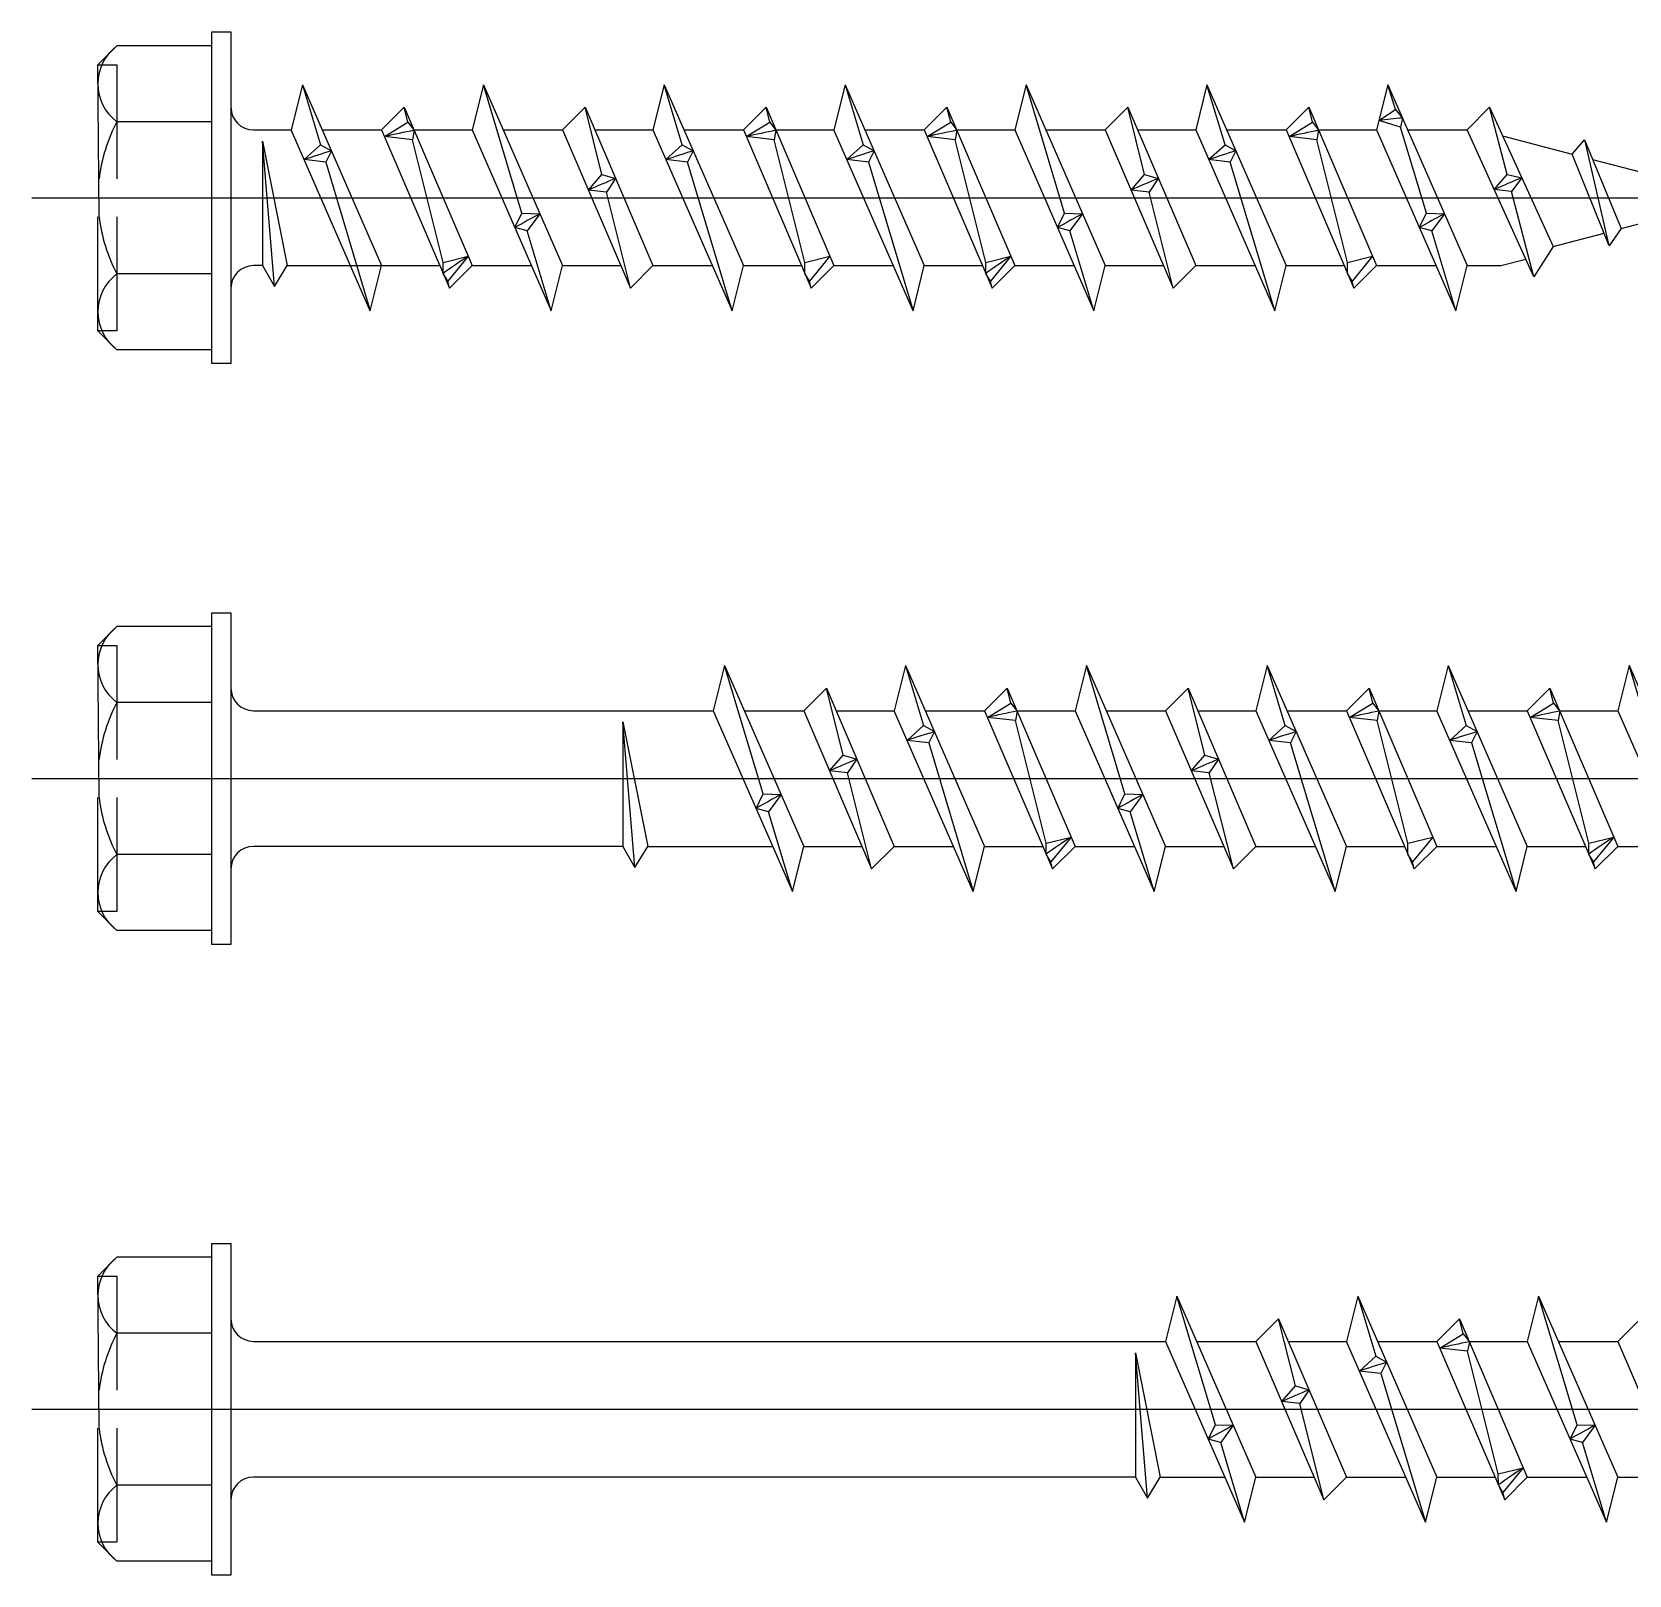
# Model space of a CAD drawing. Header units: millimetres. Extents: x -29692 to 34729, y -8412 to 43293.
# Drawn here: x -16535 to -16482.1, y 2858.3 to 2909.5 of the extents above; entities that cross this region are included whole.
import ezdxf

# ---------------------------------------------------------------- set-up
doc = ezdxf.new("R2010")
doc.units = ezdxf.units.MM

# ---------------------------------------------------------------- blocks, each defined once
blk = doc.blocks.new('BET_7.5x70')
at = {"color": 0, "linetype": 'ByBlock', "lineweight": -2}
for p, q in [((-0.63, -5.5, -1.26), (-0.63, 5.5, -1.26)), ((-0.63, 5.5, -1.26), (0, 5.5, -1.26)), ((0, 5.5, -1.26), (0, -5.5, -1.26)), ((-4.41, 4.409, 43.74), (-3.78, 5.039, 43.74)), ((-0.63, 5.039, 43.74), (-3.78, 5.039, 43.74)), ((-4.373, -0.632, 43.74), (-4.41, 4.409, 43.74)), ((-4.41, 4.409, 43.74), (-3.78, 4.409, 43.74)), ((-3.78, 4.409, 43.74), (-3.78, 0.63, 43.74)), ((16.375, 3.75, 1.5), (16, 2.25, 1.5)), ((17.654, -0.512, 3), (16.375, 3.75, 3)), ((16.375, 3.75, 3), (19, -2.25, 3)), ((22.375, 3.75), (22, 2.25)), ((22.375, 3.75, 3), (22.973, 1.758, 2.602)), ((22.375, 3.75, 1.5), (25, -2.25, 1.5)), ((28.375, 3.75), (28, 2.25)), ((29.654, -0.512, 1.5), (28.375, 3.75, 1.5)), ((28.375, 3.75, 1.5), (31, -2.25, 1.5)), ((34.375, 3.75), (34, 2.25)), ((34.973, 1.758, 1.5), (34.375, 3.75, 1.5)), ((34.375, 3.75, 1.5), (37, -2.25, 1.5)), ((40.375, 3.75, -1.5), (40, 2.25, -1.5)), ((40.375, 3.75, 1.5), (40.973, 1.758, 1.102)), ((40.375, 3.75), (43, -2.25)), ((46.375, 3.75, -1.5), (46, 2.25, -1.5)), ((47.654, -0.512), (46.375, 3.75)), ((46.375, 3.75), (49, -2.25)), ((19, 2.25), (19.75, 3)), ((20.306, 0.777, 1.5), (19.75, 3, 1.5)), ((19.75, 3, 1.5), (22, -2.25, 1.5)), ((25, 2.25, -1.5), (25.75, 3, -1.5)), ((25.874, 2.503), (25.75, 3)), ((25.75, 3), (28, -2.25)), ((31, 2.25, -1.5), (31.75, 3, -1.5)), ((32.306, 0.777), (31.75, 3)), ((31.75, 3), (34, -2.25)), ((37, 2.25, -1.5), (37.75, 3, -1.5)), ((37.874, 2.503), (37.75, 3)), ((37.75, 3), (40, -2.25)), ((43, 2.25, -3), (43.75, 3, -3)), ((43.874, 2.503, -1.5), (43.75, 3, -1.5)), ((43.75, 3, -1.5), (46, -2.25, -1.5)), ((-0.63, 2.519, 43.74), (-3.78, 2.519, 43.74)), ((0.75, 2.25, 52.5), (16, 2.25, 1.5)), ((16, 2.25, 3), (18.625, -3.75, 3)), ((17.031, 2.25), (19, 2.25)), ((19, 2.25, 1.5), (21.25, -3, 1.5)), ((20.071, 2.25), (22, 2.25)), ((24.625, -3.75, 1.5), (22, 2.25, 1.5)), ((23.031, 2.25, -1.5), (25, 2.25, -1.5)), ((25, 2.25), (27.25, -3)), ((25.096, 2.027, 3), (25.874, 2.503, 1.5)), ((25.874, 2.503, 1.5), (26.077, 2.238, 3)), ((26.077, 2.238, 3), (26.02, 1.921, 1.5)), ((26.071, 2.25, -1.5), (28, 2.25, -1.5)), ((28, 2.25, 1.5), (30.625, -3.75, 1.5)), ((29.031, 2.25, -1.5), (31, 2.25, -1.5)), ((31, 2.25), (33.25, -3)), ((32.071, 2.25, -1.5), (34, 2.25, -1.5)), ((34, 2.25, 1.5), (36.625, -3.75, 1.5)), ((35.031, 2.25, -1.5), (37, 2.25, -1.5)), ((37, 2.25), (39.25, -3)), ((37.096, 2.027, 3), (37.874, 2.503, 1.5)), ((37.874, 2.503, 1.5), (38.077, 2.238, 3)), ((38.077, 2.238, 3), (38.02, 1.921, 1.5)), ((38.071, 2.25, -1.5), (40, 2.25, -1.5)), ((42.625, -3.75), (40, 2.25)), ((41.031, 2.25, -3), (43, 2.25, -3)), ((43, 2.25, -1.5), (45.25, -3, -1.5)), ((43.096, 2.027, 1.5), (43.874, 2.503)), ((43.874, 2.503), (44.077, 2.238, 1.5)), ((44.077, 2.238, 1.5), (44.02, 1.921)), ((44.071, 2.25, -3), (46, 2.25, -3)), ((46, 2.25), (48.625, -3.75)), ((13, 1.875, -4.5), (13.825, -2.25, -4.5)), ((13.402, -2.946, -4.5), (13, 1.875, -4.5)), ((13, 1.875, -4.5), (13, -2.25, -4.5)), ((22.43, 1.266, 3), (22.973, 1.758, 1.5)), ((22.973, 1.758, 1.5), (23.335, 1.556, 3)), ((26.02, 1.921, 1.5), (25.096, 2.027, 3)), ((27.036, -2.143), (26.02, 1.921)), ((34.43, 1.266, 3), (34.973, 1.758, 1.5)), ((34.973, 1.758, 1.5), (35.335, 1.556, 3)), ((38.02, 1.921, 1.5), (37.096, 2.027, 3)), ((39.036, -2.143), (38.02, 1.921)), ((40.43, 1.266, 1.5), (40.973, 1.758)), ((40.973, 1.758), (41.335, 1.556, 1.5)), ((44.02, 1.921), (43.096, 2.027, 1.5)), ((45.036, -2.143, -1.5), (44.02, 1.921, -1.5)), ((23.145, 1.183, 1.5), (22.43, 1.266, 4.5)), ((23.335, 1.556, 3), (23.145, 1.183, 1.5)), ((23.145, 1.183, 2.487), (24.625, -3.75, 1.5)), ((35.145, 1.183, 1.5), (34.43, 1.266, 4.5)), ((35.335, 1.556, 3), (35.145, 1.183, 1.5)), ((36.625, -3.75, 1.5), (35.145, 1.183, 1.5)), ((41.145, 1.183), (40.43, 1.266, 3)), ((41.335, 1.556, 1.5), (41.145, 1.183)), ((41.145, 1.183, 0.987), (42.625, -3.75)), ((19.856, 0.253, 4.5), (20.306, 0.777, 3)), ((20.306, 0.777, 3), (20.761, 0.642, 4.5)), ((20.761, 0.642, 4.5), (20.453, 0.188, 3)), ((31.856, 0.253, 3), (32.306, 0.777, 1.5)), ((32.306, 0.777, 1.5), (32.761, 0.642, 3)), ((32.761, 0.642, 3), (32.453, 0.188, 1.5)), ((-6.598, 0, -1.5), (74.604, 0, -87)), ((20.453, 0.188, 3), (19.856, 0.253, 6)), ((21.25, -3, 1.5), (20.453, 0.188, 1.5)), ((32.453, 0.188, 1.5), (31.856, 0.253, 4.5)), ((33.25, -3), (32.453, 0.188)), ((17.417, -0.989, 4.5), (17.654, -0.512, 3)), ((17.654, -0.512, 3), (18.249, -0.532, 4.5)), ((29.417, -0.989, 3), (29.654, -0.512, 1.5)), ((29.654, -0.512, 1.5), (30.249, -0.532, 3)), ((-4.41, -4.411, 43.74), (-4.41, -0.632, 43.74)), ((-3.78, -0.632, 43.74), (-3.78, -4.411, 43.74)), ((17.83, -1.101, 3), (17.417, -0.989, 6)), ((18.249, -0.532, 4.5), (17.83, -1.101, 3)), ((29.83, -1.101, 1.5), (29.417, -0.989, 4.5)), ((30.249, -0.532, 3), (29.83, -1.101, 1.5)), ((18.625, -3.75, 3), (17.83, -1.101, 3)), ((30.625, -3.75, 1.5), (29.83, -1.101, 1.5)), ((27.036, -2.143, 1.5), (27.867, -1.941, 3)), ((27.867, -1.941, 3), (27.192, -2.767, 1.5)), ((39.036, -2.143, 1.5), (39.867, -1.941, 3)), ((39.867, -1.941, 3), (39.192, -2.767, 1.5)), ((45.036, -2.143), (45.867, -1.941, 1.5)), ((45.867, -1.941, 1.5), (45.192, -2.767)), ((-0.63, -2.521, 43.74), (-3.78, -2.521, 43.74)), ((13, -2.25, -1.5), (0.75, -2.25, 54)), ((13, -2.25, -3), (13.402, -2.946, -3)), ((13.402, -2.946, -3), (13.825, -2.25, -3)), ((13.825, -2.25, -1.5), (17.969, -2.25)), ((18.625, -3.75, 1.5), (19, -2.25, 1.5)), ((19, -2.25), (20.929, -2.25)), ((22, -2.25), (21.25, -3)), ((22, -2.25), (23.969, -2.25)), ((24.625, -3.75), (25, -2.25)), ((25, -2.25, -1.5), (26.875, -2.25, -1.5)), ((25, -2.25, -9), (26.929, -2.25, -9)), ((27.039, -2.508, 3), (27.036, -2.143, 1.5)), ((27.192, -2.767, 1.5), (27.039, -2.508, 4.5)), ((28, -2.25, -1.5), (27.25, -3, -1.5)), ((28, -2.25, -1.5), (29.969, -2.25, -1.5)), ((30.625, -3.75), (31, -2.25)), ((31, -2.25, -1.5), (32.929, -2.25, -1.5)), ((34, -2.25, -1.5), (33.25, -3, -1.5)), ((34, -2.25, -1.5), (35.969, -2.25, -1.5)), ((36.625, -3.75), (37, -2.25)), ((37, -2.25, -1.5), (38.929, -2.25, -1.5)), ((39.039, -2.508, 3), (39.036, -2.143, 1.5)), ((39.192, -2.767, 1.5), (39.039, -2.508, 4.5)), ((40, -2.25, -1.5), (39.25, -3, -1.5)), ((40, -2.25, -1.5), (41.969, -2.25, -1.5)), ((42.625, -3.75, -1.5), (43, -2.25, -1.5)), ((43, -2.25, -3), (44.875, -2.25, -3)), ((43, -2.25, -10.5), (44.929, -2.25, -10.5)), ((45.039, -2.508, 1.5), (45.036, -2.143)), ((45.192, -2.767), (45.039, -2.508, 3)), ((46, -2.25, -3), (45.25, -3, -3)), ((46, -2.25, -3), (47.969, -2.25, -3)), ((27.25, -3), (27.192, -2.767)), ((39.25, -3), (39.192, -2.767)), ((45.25, -3, -1.5), (45.192, -2.767, -1.5)), ((-3.78, -4.411, 43.74), (-4.41, -4.411, 43.74)), ((-4.41, -4.411, 43.74), (-3.78, -5.041, 43.74)), ((-0.63, -5.041, 43.74), (-3.78, -5.041, 43.74)), ((0, -5.5, -1.26), (-0.63, -5.5, -1.26))]:
    blk.add_line(p, q, dxfattribs=at)
for centre, radius, start, end in [((-2.835, 3.779, 43.74), 1.575, 126.8699, 233.1301), ((0.75, 3, 52.5), 0.75, 180, 270), ((0.945, -0.001, 43.74), 5.355, 151.9275, 173.2318), ((31.607, -25.834, 1.5), 28.611, 101.1452, 103.1547), ((43.607, -25.834, 1.5), 28.611, 101.1452, 103.1547), ((49.607, -25.834), 28.611, 101.1452, 103.1547), ((31.607, -25.834, 1.5), 28.611, 106.8051, 108.7072), ((43.607, -25.834, 1.5), 28.611, 106.8051, 108.7072), ((49.607, -25.834), 28.611, 106.8051, 108.7072), ((31.607, -25.834, 3), 28.611, 112.2777, 114.25), ((43.607, -25.834, 1.5), 28.611, 112.2777, 114.25), ((0.945, -0.001, 43.74), 5.355, 186.7682, 208.0725), ((31.607, -25.834, 3), 28.611, 117.833, 119.7328), ((43.607, -25.834, 1.5), 28.611, 117.833, 119.7328), ((43.607, -25.834, 1.5), 28.611, 123.3751, 125.3855), ((61.607, -25.834), 28.611, 123.3751, 125.3855), ((-2.835, -3.781, 43.74), 1.575, 126.8699, 233.1301), ((-3.78, -2.521, 43.74), 0, 236.145, 0), ((0.75, -3, 52.5), 0.75, 90, 180)]:
    blk.add_arc(centre, radius, start, end, dxfattribs=at)
blk = doc.blocks.new('BET_7.5x85')
at = {"color": 0, "linetype": 'ByBlock', "lineweight": -2}
for p, q in [((-0.63, -5.5, -1.26), (-0.63, 5.5, -1.26)), ((-0.63, 5.5, -1.26), (0, 5.5, -1.26)), ((0, 5.5, -1.26), (0, -5.5, -1.26)), ((-4.41, 4.409, 43.74), (-3.78, 5.039, 43.74)), ((-0.63, 5.039, 43.74), (-3.78, 5.039, 43.74)), ((-4.373, -0.632, 43.74), (-4.41, 4.409, 43.74)), ((-4.41, 4.409, 43.74), (-3.78, 4.409, 43.74)), ((-3.78, 4.409, 43.74), (-3.78, 0.63, 43.74)), ((31.375, 3.75, 1.5), (31, 2.25, 1.5)), ((32.654, -0.512, 3), (31.375, 3.75, 3)), ((31.375, 3.75, 3), (34, -2.25, 3)), ((37.375, 3.75), (37, 2.25)), ((37.375, 3.75, 3), (37.973, 1.758, 2.602)), ((37.375, 3.75, 1.5), (40, -2.25, 1.5)), ((43.375, 3.75), (43, 2.25)), ((44.654, -0.512, 1.5), (43.375, 3.75, 1.5)), ((43.375, 3.75, 1.5), (46, -2.25, 1.5)), ((34, 2.25), (34.75, 3)), ((35.306, 0.777, 1.5), (34.75, 3, 1.5)), ((34.75, 3, 1.5), (37, -2.25, 1.5)), ((40, 2.25, -1.5), (40.75, 3, -1.5)), ((40.874, 2.503), (40.75, 3)), ((40.75, 3), (43, -2.25)), ((46, 2.25, -1.5), (46.75, 3, -1.5)), ((-0.63, 2.519, 43.74), (-3.78, 2.519, 43.74)), ((0.75, 2.25, 52.5), (31, 2.25, 1.5)), ((31, 2.25, 3), (33.625, -3.75, 3)), ((32.031, 2.25), (34, 2.25)), ((34, 2.25, 1.5), (36.25, -3, 1.5)), ((35.071, 2.25), (37, 2.25)), ((39.625, -3.75, 1.5), (37, 2.25, 1.5)), ((38.031, 2.25, -1.5), (40, 2.25, -1.5)), ((40, 2.25), (42.25, -3)), ((40.096, 2.027, 3), (40.874, 2.503, 1.5)), ((40.874, 2.503, 1.5), (41.077, 2.238, 3)), ((41.077, 2.238, 3), (41.02, 1.921, 1.5)), ((41.071, 2.25, -1.5), (43, 2.25, -1.5)), ((43, 2.25, 1.5), (45.625, -3.75, 1.5)), ((44.031, 2.25, -1.5), (46, 2.25, -1.5)), ((46, 2.25), (48.25, -3)), ((30, 1.875, -4.5), (30.825, -2.25, -4.5)), ((30.402, -2.946, -4.5), (30, 1.875, -4.5)), ((30, 1.875, -4.5), (30, -2.25, -4.5)), ((37.43, 1.266, 3), (37.973, 1.758, 1.5)), ((37.973, 1.758, 1.5), (38.335, 1.556, 3)), ((41.02, 1.921, 1.5), (40.096, 2.027, 3)), ((42.036, -2.143), (41.02, 1.921)), ((38.145, 1.183, 1.5), (37.43, 1.266, 4.5)), ((38.335, 1.556, 3), (38.145, 1.183, 1.5)), ((38.145, 1.183, 2.487), (39.625, -3.75, 1.5)), ((34.856, 0.253, 4.5), (35.306, 0.777, 3)), ((35.306, 0.777, 3), (35.761, 0.642, 4.5)), ((35.761, 0.642, 4.5), (35.453, 0.188, 3)), ((-6.598, 0, -1.5), (89.604, 0, -87)), ((35.453, 0.188, 3), (34.856, 0.253, 6)), ((36.25, -3, 1.5), (35.453, 0.188, 1.5)), ((32.417, -0.989, 4.5), (32.654, -0.512, 3)), ((32.654, -0.512, 3), (33.249, -0.532, 4.5)), ((44.417, -0.989, 3), (44.654, -0.512, 1.5)), ((44.654, -0.512, 1.5), (45.249, -0.532, 3)), ((-4.41, -4.411, 43.74), (-4.41, -0.632, 43.74)), ((-3.78, -0.632, 43.74), (-3.78, -4.411, 43.74)), ((32.83, -1.101, 3), (32.417, -0.989, 6)), ((33.249, -0.532, 4.5), (32.83, -1.101, 3)), ((44.83, -1.101, 1.5), (44.417, -0.989, 4.5)), ((45.249, -0.532, 3), (44.83, -1.101, 1.5)), ((33.625, -3.75, 3), (32.83, -1.101, 3)), ((45.625, -3.75, 1.5), (44.83, -1.101, 1.5)), ((42.036, -2.143, 1.5), (42.867, -1.941, 3)), ((42.867, -1.941, 3), (42.192, -2.767, 1.5)), ((-0.63, -2.521, 43.74), (-3.78, -2.521, 43.74)), ((30, -2.25, -1.5), (0.75, -2.25, 54)), ((30, -2.25, -3), (30.402, -2.946, -3)), ((30.402, -2.946, -3), (30.825, -2.25, -3)), ((30.825, -2.25, -1.5), (32.969, -2.25)), ((33.625, -3.75, 1.5), (34, -2.25, 1.5)), ((34, -2.25), (35.929, -2.25)), ((37, -2.25), (36.25, -3)), ((37, -2.25), (38.969, -2.25)), ((39.625, -3.75), (40, -2.25)), ((40, -2.25, -1.5), (41.875, -2.25, -1.5)), ((40, -2.25, -9), (41.929, -2.25, -9)), ((42.039, -2.508, 3), (42.036, -2.143, 1.5)), ((42.192, -2.767, 1.5), (42.039, -2.508, 4.5)), ((43, -2.25, -1.5), (42.25, -3, -1.5)), ((43, -2.25, -1.5), (44.969, -2.25, -1.5)), ((45.625, -3.75), (46, -2.25)), ((46, -2.25, -1.5), (47.929, -2.25, -1.5)), ((42.25, -3), (42.192, -2.767)), ((-3.78, -4.411, 43.74), (-4.41, -4.411, 43.74)), ((-4.41, -4.411, 43.74), (-3.78, -5.041, 43.74)), ((-0.63, -5.041, 43.74), (-3.78, -5.041, 43.74)), ((0, -5.5, -1.26), (-0.63, -5.5, -1.26))]:
    blk.add_line(p, q, dxfattribs=at)
for centre, radius, start, end in [((-2.835, 3.779, 43.74), 1.575, 126.8699, 233.1301), ((0.75, 3, 52.5), 0.75, 180, 270), ((0.945, -0.001, 43.74), 5.355, 151.9275, 173.2318), ((46.607, -25.834, 1.5), 28.611, 101.1452, 103.1547), ((46.607, -25.834, 1.5), 28.611, 106.8051, 108.7072), ((46.607, -25.834, 3), 28.611, 112.2777, 114.25), ((0.945, -0.001, 43.74), 5.355, 186.7682, 208.0725), ((46.607, -25.834, 3), 28.611, 117.833, 119.7328), ((58.607, -25.834, 1.5), 28.611, 117.833, 119.7328), ((58.607, -25.834, 1.5), 28.611, 123.3751, 125.3855), ((-2.835, -3.781, 43.74), 1.575, 126.8699, 233.1301), ((-3.78, -2.521, 43.74), 0, 236.145, 0), ((0.75, -3, 52.5), 0.75, 90, 180)]:
    blk.add_arc(centre, radius, start, end, dxfattribs=at)
blk = doc.blocks.new('BET_7.5x50')
at = {"color": 0, "linetype": 'ByBlock', "lineweight": -2}
for p, q in [((-0.63, -5.5, -1.26), (-0.63, 5.5, -1.26)), ((-0.63, 5.5, -1.26), (0, 5.5, -1.26)), ((0, 5.5, -1.26), (0, -5.5, -1.26)), ((-4.41, 4.409, 43.74), (-3.78, 5.039, 43.74)), ((-0.63, 5.039, 43.74), (-3.78, 5.039, 43.74)), ((-4.373, -0.632, 43.74), (-4.41, 4.409, 43.74)), ((-4.41, 4.409, 43.74), (-3.78, 4.409, 43.74)), ((-3.78, 4.409, 43.74), (-3.78, 0.63, 43.74)), ((2.375, 3.75), (2, 2.25)), ((2.375, 3.75, 3), (2.973, 1.758, 2.602)), ((2.375, 3.75, 1.5), (5, -2.25, 1.5)), ((8.375, 3.75), (8, 2.25)), ((9.654, -0.512, 1.5), (8.375, 3.75, 1.5)), ((8.375, 3.75, 1.5), (11, -2.25, 1.5)), ((14.375, 3.75), (14, 2.25)), ((14.973, 1.758, 1.5), (14.375, 3.75, 1.5)), ((14.375, 3.75, 1.5), (17, -2.25, 1.5)), ((20.375, 3.75, -1.5), (20, 2.25, -1.5)), ((20.375, 3.75, 1.5), (20.973, 1.758, 1.102)), ((20.375, 3.75), (23, -2.25)), ((26.375, 3.75, -1.5), (26, 2.25, -1.5)), ((27.654, -0.512), (26.375, 3.75)), ((26.375, 3.75), (29, -2.25)), ((32.375, 3.75, -1.5), (32, 2.25, -1.5)), ((32.973, 1.758), (32.375, 3.75)), ((32.375, 3.75), (35, -2.25)), ((38.375, 3.75, -1.5), (38, 2.25, -1.5)), ((38.375, 3.75), (41, -2.25)), ((38.623, 2.923), (38.375, 3.75)), ((5, 2.25, -1.5), (5.75, 3, -1.5)), ((5.874, 2.503), (5.75, 3)), ((5.75, 3), (8, -2.25)), ((11, 2.25, -1.5), (11.75, 3, -1.5)), ((12.306, 0.777), (11.75, 3)), ((11.75, 3), (14, -2.25)), ((17, 2.25, -1.5), (17.75, 3, -1.5)), ((17.874, 2.503), (17.75, 3)), ((17.75, 3), (20, -2.25)), ((23, 2.25, -3), (23.75, 3, -3)), ((23.874, 2.503, -1.5), (23.75, 3, -1.5)), ((23.75, 3, -1.5), (26, -2.25, -1.5)), ((29, 2.25, -3), (29.75, 3, -3)), ((30.306, 0.777, -1.5), (29.75, 3, -1.5)), ((29.75, 3, -1.5), (32, -2.25, -1.5)), ((35, 2.25, -3), (35.75, 3, -3)), ((35.874, 2.503, -1.5), (35.75, 3, -1.5)), ((35.75, 3, -1.5), (38, -2.25, -1.5)), ((38.077, 2.559, 1.5), (38.623, 2.923)), ((38.623, 2.923), (38.858, 2.645, 1.5)), ((41, 2.25, -3), (41.75, 3, -3)), ((42.33, 0.775, -0.313), (41.75, 3, -1.5)), ((41.75, 3, -1.5), (43.863, -1.615, 1.619)), ((-0.63, 2.519, 43.74), (-3.78, 2.519, 43.74)), ((0.75, 2.25, 52.5), (2, 2.25, 3)), ((4.625, -3.75, 1.5), (2, 2.25, 1.5)), ((3.031, 2.25, -1.5), (5, 2.25, -1.5)), ((5, 2.25), (7.25, -3)), ((5.096, 2.027, 3), (5.874, 2.503, 1.5)), ((5.874, 2.503, 1.5), (6.077, 2.238, 3)), ((6.077, 2.238, 3), (6.02, 1.921, 1.5)), ((6.071, 2.25, -1.5), (8, 2.25, -1.5)), ((8, 2.25, 1.5), (10.625, -3.75, 1.5)), ((9.031, 2.25, -1.5), (11, 2.25, -1.5)), ((11, 2.25), (13.25, -3)), ((12.071, 2.25, -1.5), (14, 2.25, -1.5)), ((14, 2.25, 1.5), (16.625, -3.75, 1.5)), ((15.031, 2.25, -1.5), (17, 2.25, -1.5)), ((17, 2.25), (19.25, -3)), ((17.096, 2.027, 3), (17.874, 2.503, 1.5)), ((17.874, 2.503, 1.5), (18.077, 2.238, 3)), ((18.077, 2.238, 3), (18.02, 1.921, 1.5)), ((18.071, 2.25, -1.5), (20, 2.25, -1.5)), ((22.625, -3.75), (20, 2.25)), ((21.031, 2.25, -3), (23, 2.25, -3)), ((23, 2.25, -1.5), (25.25, -3, -1.5)), ((23.096, 2.027, 1.5), (23.874, 2.503)), ((23.874, 2.503), (24.077, 2.238, 1.5)), ((24.077, 2.238, 1.5), (24.02, 1.921)), ((24.071, 2.25, -3), (26, 2.25, -3)), ((26, 2.25), (28.625, -3.75)), ((27.031, 2.25, -3), (29, 2.25, -3)), ((29, 2.25, -1.5), (31.25, -3, -1.5)), ((30.071, 2.25, -3), (32, 2.25, -3)), ((32, 2.25), (34.625, -3.75)), ((33.031, 2.25, -3), (35, 2.25, -3)), ((35, 2.25, -1.5), (37.25, -3, -1.5)), ((35.096, 2.027, 1.5), (35.874, 2.503)), ((35.874, 2.503), (36.077, 2.238, 1.5)), ((36.077, 2.238, 1.5), (36.02, 1.921)), ((36.071, 2.25, -3), (38, 2.25, -3)), ((38, 2.25), (40.625, -3.75)), ((38.799, 2.338), (38.077, 2.559, 3)), ((38.858, 2.645, 1.5), (38.799, 2.338)), ((39.654, -0.512), (38.799, 2.338)), ((39.031, 2.25, -3), (41, 2.25, -3)), ((43.217, -2.625), (41, 2.25, -1.5)), ((1.044, 1.875, -3), (1.869, -2.25, -3)), ((1.446, -2.946, -3), (1.044, 1.875, -3)), ((1.044, 1.875, -3), (1.044, -2.25, -3)), ((2.43, 1.266, 3), (2.973, 1.758, 1.5)), ((2.973, 1.758, 1.5), (3.335, 1.556, 3)), ((6.02, 1.921, 1.5), (5.096, 2.027, 3)), ((7.036, -2.143), (6.02, 1.921)), ((14.43, 1.266, 3), (14.973, 1.758, 1.5)), ((14.973, 1.758, 1.5), (15.335, 1.556, 3)), ((18.02, 1.921, 1.5), (17.096, 2.027, 3)), ((19.036, -2.143), (18.02, 1.921)), ((20.43, 1.266, 1.5), (20.973, 1.758)), ((20.973, 1.758), (21.335, 1.556, 1.5)), ((24.02, 1.921), (23.096, 2.027, 1.5)), ((25.036, -2.143, -1.5), (24.02, 1.921, -1.5)), ((32.43, 1.266, 1.5), (32.973, 1.758)), ((32.973, 1.758), (33.335, 1.556, 1.5)), ((36.02, 1.921), (35.096, 2.027, 1.5)), ((37.036, -2.143, -1.5), (36.02, 1.921, -1.5)), ((42.181, 2.058, -1.5), (44.485, 1.451, -1.5)), ((44.485, 1.451, -1.5), (44.9, 1.921, -1.5)), ((44.9, 1.921, -1.5), (46.11, -1.024, -1.5)), ((44.9, 1.921, -1.5), (45.697, -1.543, -1.5)), ((3.145, 1.183, 1.5), (2.43, 1.266, 4.5)), ((3.335, 1.556, 3), (3.145, 1.183, 1.5)), ((3.145, 1.183, 2.487), (4.625, -3.75, 1.5)), ((15.145, 1.183, 1.5), (14.43, 1.266, 4.5)), ((15.335, 1.556, 3), (15.145, 1.183, 1.5)), ((16.625, -3.75, 1.5), (15.145, 1.183, 1.5)), ((21.145, 1.183), (20.43, 1.266, 3)), ((21.335, 1.556, 1.5), (21.145, 1.183)), ((21.145, 1.183, 0.987), (22.625, -3.75)), ((33.145, 1.183), (32.43, 1.266, 3)), ((33.335, 1.556, 1.5), (33.145, 1.183)), ((34.625, -3.75), (33.145, 1.183)), ((45.716, -1.589, -1.5), (44.485, 1.451, -1.5)), ((45.167, 1.272, -1.5), (46.788, 0.845, -1.5)), ((11.856, 0.253, 3), (12.306, 0.777, 1.5)), ((12.306, 0.777, 1.5), (12.761, 0.642, 3)), ((12.761, 0.642, 3), (12.453, 0.188, 1.5)), ((29.856, 0.253, 1.5), (30.306, 0.777)), ((30.306, 0.777), (30.761, 0.642, 1.5)), ((30.761, 0.642, 1.5), (30.453, 0.188)), ((41.899, 0.272, -1.5), (42.33, 0.775, -2.937)), ((42.33, 0.775, -1.437), (42.819, 0.666, 1.5)), ((42.819, 0.666, 1.5), (42.478, 0.209, -1.406)), ((-6.598, 0, -1.5), (54.604, 0, -87)), ((12.453, 0.188, 1.5), (11.856, 0.253, 4.5)), ((13.25, -3), (12.453, 0.188)), ((30.453, 0.188), (29.856, 0.253, 3)), ((31.25, -3, -1.5), (30.453, 0.188, -1.5)), ((42.478, 0.209, -2.906), (41.899, 0.272)), ((43.217, -2.625, 1.5), (42.478, 0.209, -0.012)), ((9.417, -0.989, 3), (9.654, -0.512, 1.5)), ((9.654, -0.512, 1.5), (10.249, -0.532, 3)), ((27.417, -0.989, 1.5), (27.654, -0.512)), ((27.654, -0.512), (28.249, -0.532, 1.5)), ((39.417, -0.989, 1.5), (39.654, -0.512)), ((39.654, -0.512), (40.249, -0.532, 1.5)), ((-4.41, -4.411, 43.74), (-4.41, -0.632, 43.74)), ((-3.78, -0.632, 43.74), (-3.78, -4.411, 43.74)), ((9.83, -1.101, 1.5), (9.417, -0.989, 4.5)), ((10.249, -0.532, 3), (9.83, -1.101, 1.5)), ((27.83, -1.101), (27.417, -0.989, 3)), ((28.249, -0.532, 1.5), (27.83, -1.101)), ((39.83, -1.101), (39.417, -0.989, 3)), ((40.249, -0.532, 1.5), (39.83, -1.101)), ((46.11, -1.024), (45.716, -1.589)), ((46.11, -1.024, -1.5), (47.383, -0.689, -1.5)), ((10.625, -3.75, 1.5), (9.83, -1.101, 1.5)), ((28.625, -3.75), (27.83, -1.101)), ((40.625, -3.75), (39.83, -1.101)), ((43.863, -1.615, -1.5), (45.547, -1.172, -1.5)), ((7.036, -2.143, 1.5), (7.867, -1.941, 3)), ((7.867, -1.941, 3), (7.192, -2.767, 1.5)), ((19.036, -2.143, 1.5), (19.867, -1.941, 3)), ((19.867, -1.941, 3), (19.192, -2.767, 1.5)), ((25.036, -2.143), (25.867, -1.941, 1.5)), ((25.867, -1.941, 1.5), (25.192, -2.767)), ((37.036, -2.143), (37.867, -1.941, 1.5)), ((37.867, -1.941, 1.5), (37.192, -2.767)), ((42.125, -2.25, -1.5), (42.948, -2.033, -1.5)), ((43.863, -1.615), (43.217, -2.625, 3)), ((-0.63, -2.521, 43.74), (-3.78, -2.521, 43.74)), ((1.044, -2.25), (0.75, -2.25, 54)), ((1.044, -2.25, -1.5), (1.446, -2.946, -1.5)), ((1.446, -2.946, -1.5), (1.869, -2.25, -1.5)), ((1.869, -2.25), (6.013, -2.25, 1.5)), ((2, -2.25), (3.969, -2.25)), ((4.625, -3.75), (5, -2.25)), ((5, -2.25, -1.5), (6.875, -2.25, -1.5)), ((5, -2.25, -9), (6.929, -2.25, -9)), ((7.039, -2.508, 3), (7.036, -2.143, 1.5)), ((7.192, -2.767, 1.5), (7.039, -2.508, 4.5)), ((8, -2.25, -1.5), (7.25, -3, -1.5)), ((8, -2.25, -1.5), (9.969, -2.25, -1.5)), ((10.625, -3.75), (11, -2.25)), ((11, -2.25, -1.5), (12.929, -2.25, -1.5)), ((14, -2.25, -1.5), (13.25, -3, -1.5)), ((14, -2.25, -1.5), (15.969, -2.25, -1.5)), ((16.625, -3.75), (17, -2.25)), ((17, -2.25, -1.5), (18.929, -2.25, -1.5)), ((19.039, -2.508, 3), (19.036, -2.143, 1.5)), ((19.192, -2.767, 1.5), (19.039, -2.508, 4.5)), ((20, -2.25, -1.5), (19.25, -3, -1.5)), ((20, -2.25, -1.5), (21.969, -2.25, -1.5)), ((22.625, -3.75, -1.5), (23, -2.25, -1.5)), ((23, -2.25, -3), (24.875, -2.25, -3)), ((23, -2.25, -10.5), (24.929, -2.25, -10.5)), ((25.039, -2.508, 1.5), (25.036, -2.143)), ((25.192, -2.767), (25.039, -2.508, 3)), ((26, -2.25, -3), (25.25, -3, -3)), ((26, -2.25, -3), (27.969, -2.25, -3)), ((28.625, -3.75, -1.5), (29, -2.25, -1.5)), ((29, -2.25, -3), (30.929, -2.25, -3)), ((32, -2.25, -3), (31.25, -3, -3)), ((32, -2.25, -3), (33.969, -2.25, -3)), ((34.625, -3.75, -1.5), (35, -2.25, -1.5)), ((35, -2.25, -3), (36.929, -2.25, -3)), ((37.039, -2.508, 1.5), (37.036, -2.143)), ((37.192, -2.767), (37.039, -2.508, 3)), ((38, -2.25, -3), (37.25, -3, -3)), ((38, -2.25, -3), (39.969, -2.25, -3)), ((40.625, -3.75, -1.5), (41, -2.25, -1.5)), ((41, -2.25, -3), (42.125, -2.25, -3)), ((43.032, -2.189, -1.5), (43.032, -2.189, -1.5)), ((7.25, -3), (7.192, -2.767)), ((19.25, -3), (19.192, -2.767)), ((25.25, -3, -1.5), (25.192, -2.767, -1.5)), ((37.25, -3, -1.5), (37.192, -2.767, -1.5)), ((-3.78, -4.411, 43.74), (-4.41, -4.411, 43.74)), ((-4.41, -4.411, 43.74), (-3.78, -5.041, 43.74)), ((-0.63, -5.041, 43.74), (-3.78, -5.041, 43.74)), ((0, -5.5, -1.26), (-0.63, -5.5, -1.26))]:
    blk.add_line(p, q, dxfattribs=at)
for centre, radius, start, end in [((-2.835, 3.779, 43.74), 1.575, 126.8699, 233.1301), ((0.75, 3, 52.5), 0.75, 180, 270), ((0.945, -0.001, 43.74), 5.355, 151.9275, 173.2318), ((11.607, -25.834, 1.5), 28.611, 101.1452, 103.1547), ((23.607, -25.834, 1.5), 28.611, 101.1452, 103.1547), ((29.607, -25.834), 28.611, 101.1452, 103.1547), ((41.607, -25.834), 28.611, 101.1452, 103.1547), ((41.607, -25.834), 28.611, 95.5129, 97.0866), ((11.607, -25.834, 1.5), 28.611, 106.8051, 108.7072), ((23.607, -25.834, 1.5), 28.611, 106.8051, 108.7072), ((29.607, -25.834), 28.611, 106.8051, 108.7072), ((41.607, -25.834), 28.611, 106.8051, 108.7072), ((23.607, -25.834, 1.5), 28.611, 112.2777, 114.25), ((41.607, -25.834), 28.611, 112.2777, 114.25), ((53.607, -25.834), 28.611, 112.1523, 114.1548), ((0.945, -0.001, 43.74), 5.355, 186.7682, 208.0725), ((23.607, -25.834, 1.5), 28.611, 117.833, 119.7328), ((41.607, -25.834), 28.611, 117.833, 119.7328), ((53.607, -25.834), 28.611, 117.833, 119.7328), ((23.607, -25.834, 1.5), 28.611, 123.3751, 125.3855), ((41.607, -25.834), 28.611, 123.3751, 125.3855), ((-2.835, -3.781, 43.74), 1.575, 126.8699, 233.1301), ((-3.78, -2.521, 43.74), 0, 236.145, 0), ((0.75, -3, 52.5), 0.75, 90, 180)]:
    blk.add_arc(centre, radius, start, end, dxfattribs=at)

msp = doc.modelspace()

# ---------------------------------------------------------------- block references
at = {"color": 0, "linetype": 'ByBlock', "lineweight": -2}
for name, p in [('BET_7.5x50', (-16528.443, 2903.972)), ('BET_7.5x70', (-16528.443, 2884.709)), ('BET_7.5x85', (-16528.443, 2863.789))]:
    msp.add_blockref(name, p, dxfattribs=at)

doc.saveas('drawing.dxf')
